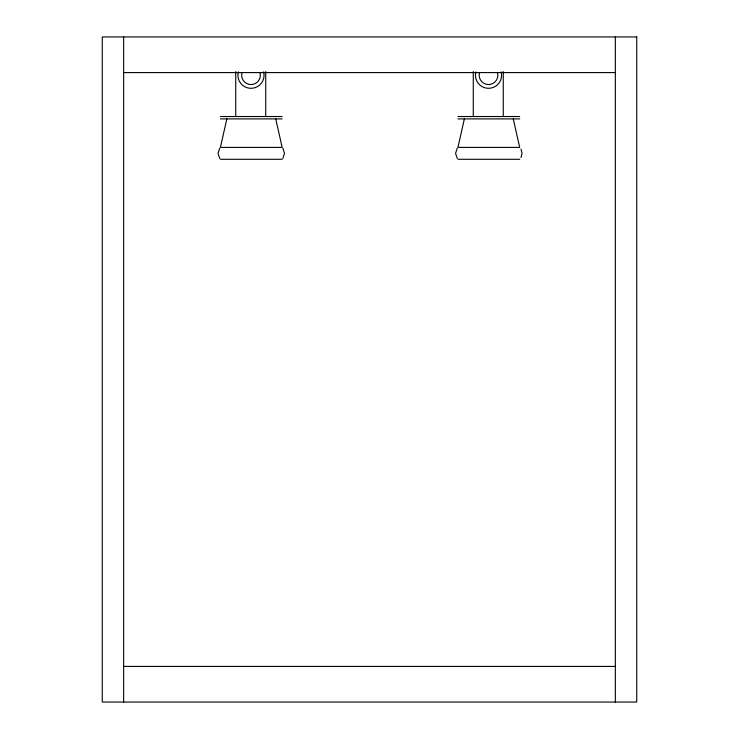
<?xml version="1.0" encoding="UTF-8"?>
<svg xmlns="http://www.w3.org/2000/svg" width="739" height="739" viewBox="0 0 739 739"><rect width="100%" height="100%" fill="white"/><g stroke="black" fill="none" stroke-linecap="round" stroke-linejoin="round"><path stroke-width="1.11" d="M226.845 118.896L220.407 147.403L282.169 147.403L275.73 118.896M464.378 118.896L457.94 147.403L519.702 147.403L513.263 118.896M520.995 157.527L522.076 153.343L520.995 149.158M219.705 148.243L218.033 153.343L219.705 158.442M282.861 158.442L284.543 153.343L282.861 148.243M457.238 148.243L455.566 153.343L457.238 158.442M123.653 72.579L615.347 72.579M220.407 116.522L282.169 116.522M457.94 116.522L519.702 116.522M220.407 118.896L282.169 118.896M457.94 118.896L519.702 118.896M220.407 159.282L282.169 159.282M457.94 159.282L519.702 159.282M123.653 666.421L615.347 666.421M615.347 36.95L615.347 702.05M503.259 71.572L503.259 116.596M473.274 71.572L473.274 116.596M265.726 71.572L265.726 116.596M235.741 71.572L235.741 116.596M123.653 36.95L123.653 702.05M260.017 72.819A9.348 9.348 0 0 1 250.992 84.579A9.348 9.348 0 0 1 241.967 72.819M263.62 71.859A13.071 13.071 0 0 1 250.992 88.31A13.071 13.071 0 0 1 238.364 71.859M497.55 72.819A9.348 9.348 0 0 1 488.525 84.579A9.348 9.348 0 0 1 479.5 72.819M501.153 71.859A13.071 13.071 0 0 1 488.525 88.31A13.071 13.071 0 0 1 475.898 71.859M636.732 36.95L102.268 36.95L102.268 702.05L636.732 702.05L636.732 36.95"/></g></svg>
